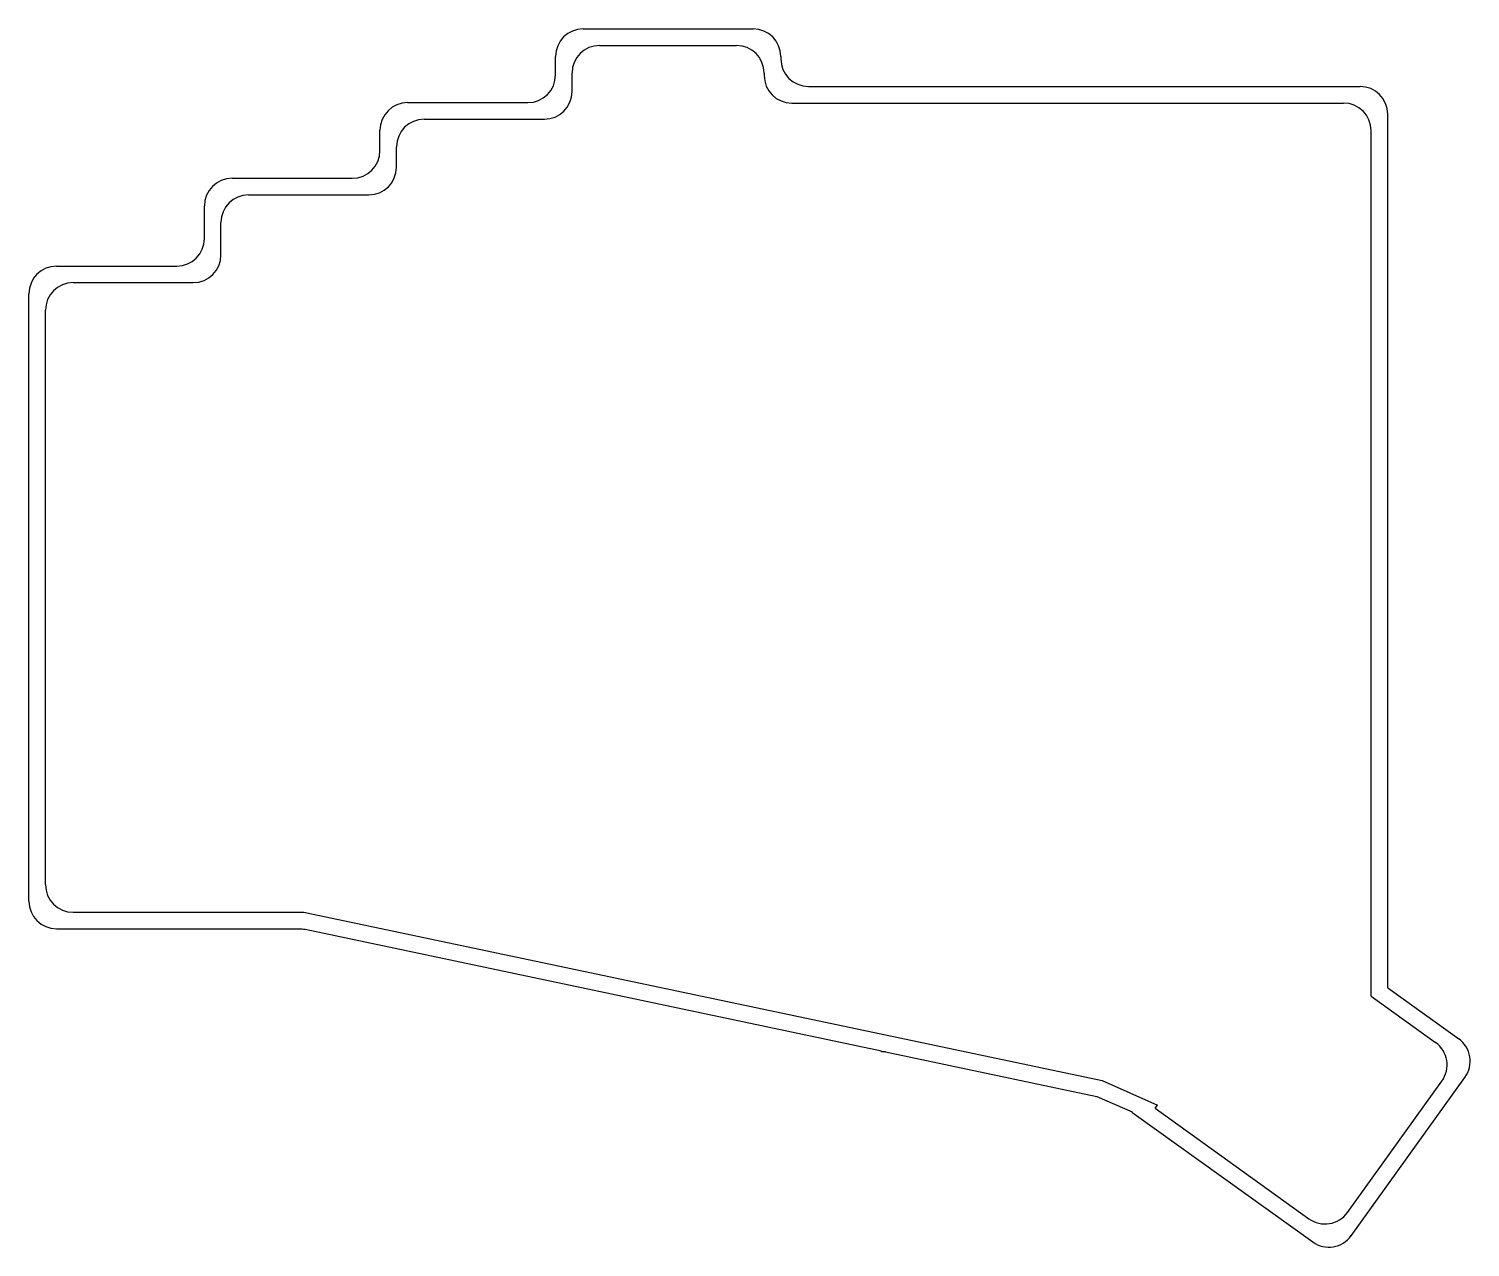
# Model space of a CAD drawing. Header units: millimetres. Extents: x 88 to 244, y -118 to 14.
import ezdxf

# ---------------------------------------------------------------- set-up
doc = ezdxf.new("R2010")
doc.units = ezdxf.units.MM

msp = doc.modelspace()

# ---------------------------------------------------------------- linework, layer by layer
for p, q in [((147.93, 13.96), (166.38, 13.96)), ((144.93, 8.96), (144.93, 10.96)), ((149.72, 12.16), (164.57, 12.16)), ((169.38, 10.96), (169.38, 10.71)), ((146.72, 7.16), (146.72, 9.16)), ((167.57, 9.16), (167.57, 8.91)), ((172.38, 7.71), (188.43, 7.71)), ((188.43, 7.71), (188.43, 7.71)), ((188.43, 7.71), (232.24, 7.71)), ((128.88, 5.96), (141.93, 5.96)), ((170.57, 5.91), (186.62, 5.91)), ((186.62, 5.91), (186.62, 5.91)), ((186.62, 5.91), (230.44, 5.91)), ((235.24, -90.07), (235.24, 4.71)), ((130.68, 4.16), (143.72, 4.16)), ((125.88, 0.75), (125.88, 2.96)), ((233.44, -90.99), (233.44, 2.91)), ((127.67, -1.05), (127.67, 1.16)), ((109.83, -2.25), (122.88, -2.25)), ((111.62, -4.05), (124.67, -4.05)), ((106.83, -8.78), (106.83, -5.25)), ((108.62, -10.57), (108.62, -7.05)), ((90.78, -11.78), (103.83, -11.78)), ((92.58, -13.57), (105.62, -13.57)), ((87.78, -80.67), (87.78, -14.78)), ((89.58, -78.88), (89.58, -16.57)), ((92.58, -81.88), (108.62, -81.88)), ((108.62, -81.9), (108.62, -81.88)), ((117.32, -81.9), (108.62, -81.9)), ((117.93, -81.96), (204.24, -100.15)), ((90.78, -83.67), (106.83, -83.67)), ((106.83, -83.7), (106.83, -83.67)), ((117.13, -83.7), (106.83, -83.7)), ((180.32, -96.95), (117.75, -83.76)), ((235.24, -90.07), (242.94, -95.6)), ((233.44, -90.99), (240.43, -96.01)), ((180.32, -97.04), (180.32, -96.95)), ((180.74, -97.04), (180.32, -97.04)), ((180.74, -97.04), (203.68, -101.87)), ((231.28, -116.97), (243.62, -99.79)), ((204.24, -100.15), (210.24, -102.8)), ((230.87, -114.45), (241.11, -100.2)), ((203.68, -101.87), (207.49, -103.55)), ((210, -103.15), (210.24, -102.8)), ((210, -103.15), (226.68, -115.14)), ((207.48, -103.56), (207.49, -103.55)), ((207.48, -103.56), (227.1, -117.65))]:
    msp.add_line(p, q)
for centre, start, end in [((147.93, 10.96), 90, 180), ((166.38, 10.96), 0, 90), ((149.72, 9.16), 90, 180), ((164.57, 9.16), 0, 90), ((172.38, 10.71), 180, 270), ((141.93, 8.96), 270, 0), ((170.57, 8.91), 180, 270), ((143.72, 7.16), 270, 0), ((232.24, 4.71), 0, 90), ((128.88, 2.96), 90, 180), ((230.44, 2.91), 0, 90), ((130.68, 1.16), 90, 180), ((122.88, 0.75), 270, 0), ((124.67, -1.05), 270, 0), ((109.83, -5.25), 90, 180), ((111.62, -7.05), 90, 180), ((103.83, -8.78), 270, 0), ((105.62, -10.57), 270, 0), ((90.78, -14.78), 90, 180), ((92.58, -16.57), 90, 180), ((92.58, -78.88), 180, 270), ((90.78, -80.67), 180, 270), ((117.32, -84.9), 78.1, 90), ((117.13, -86.7), 78.1, 90), ((238.68, -98.45), 324.3, 54.3), ((241.19, -98.04), 324.3, 54.3), ((228.43, -112.7), 234.3, 324.3), ((228.85, -115.21), 234.3, 324.3)]:
    msp.add_arc(centre, 3, start, end)

doc.saveas('drawing.dxf')
